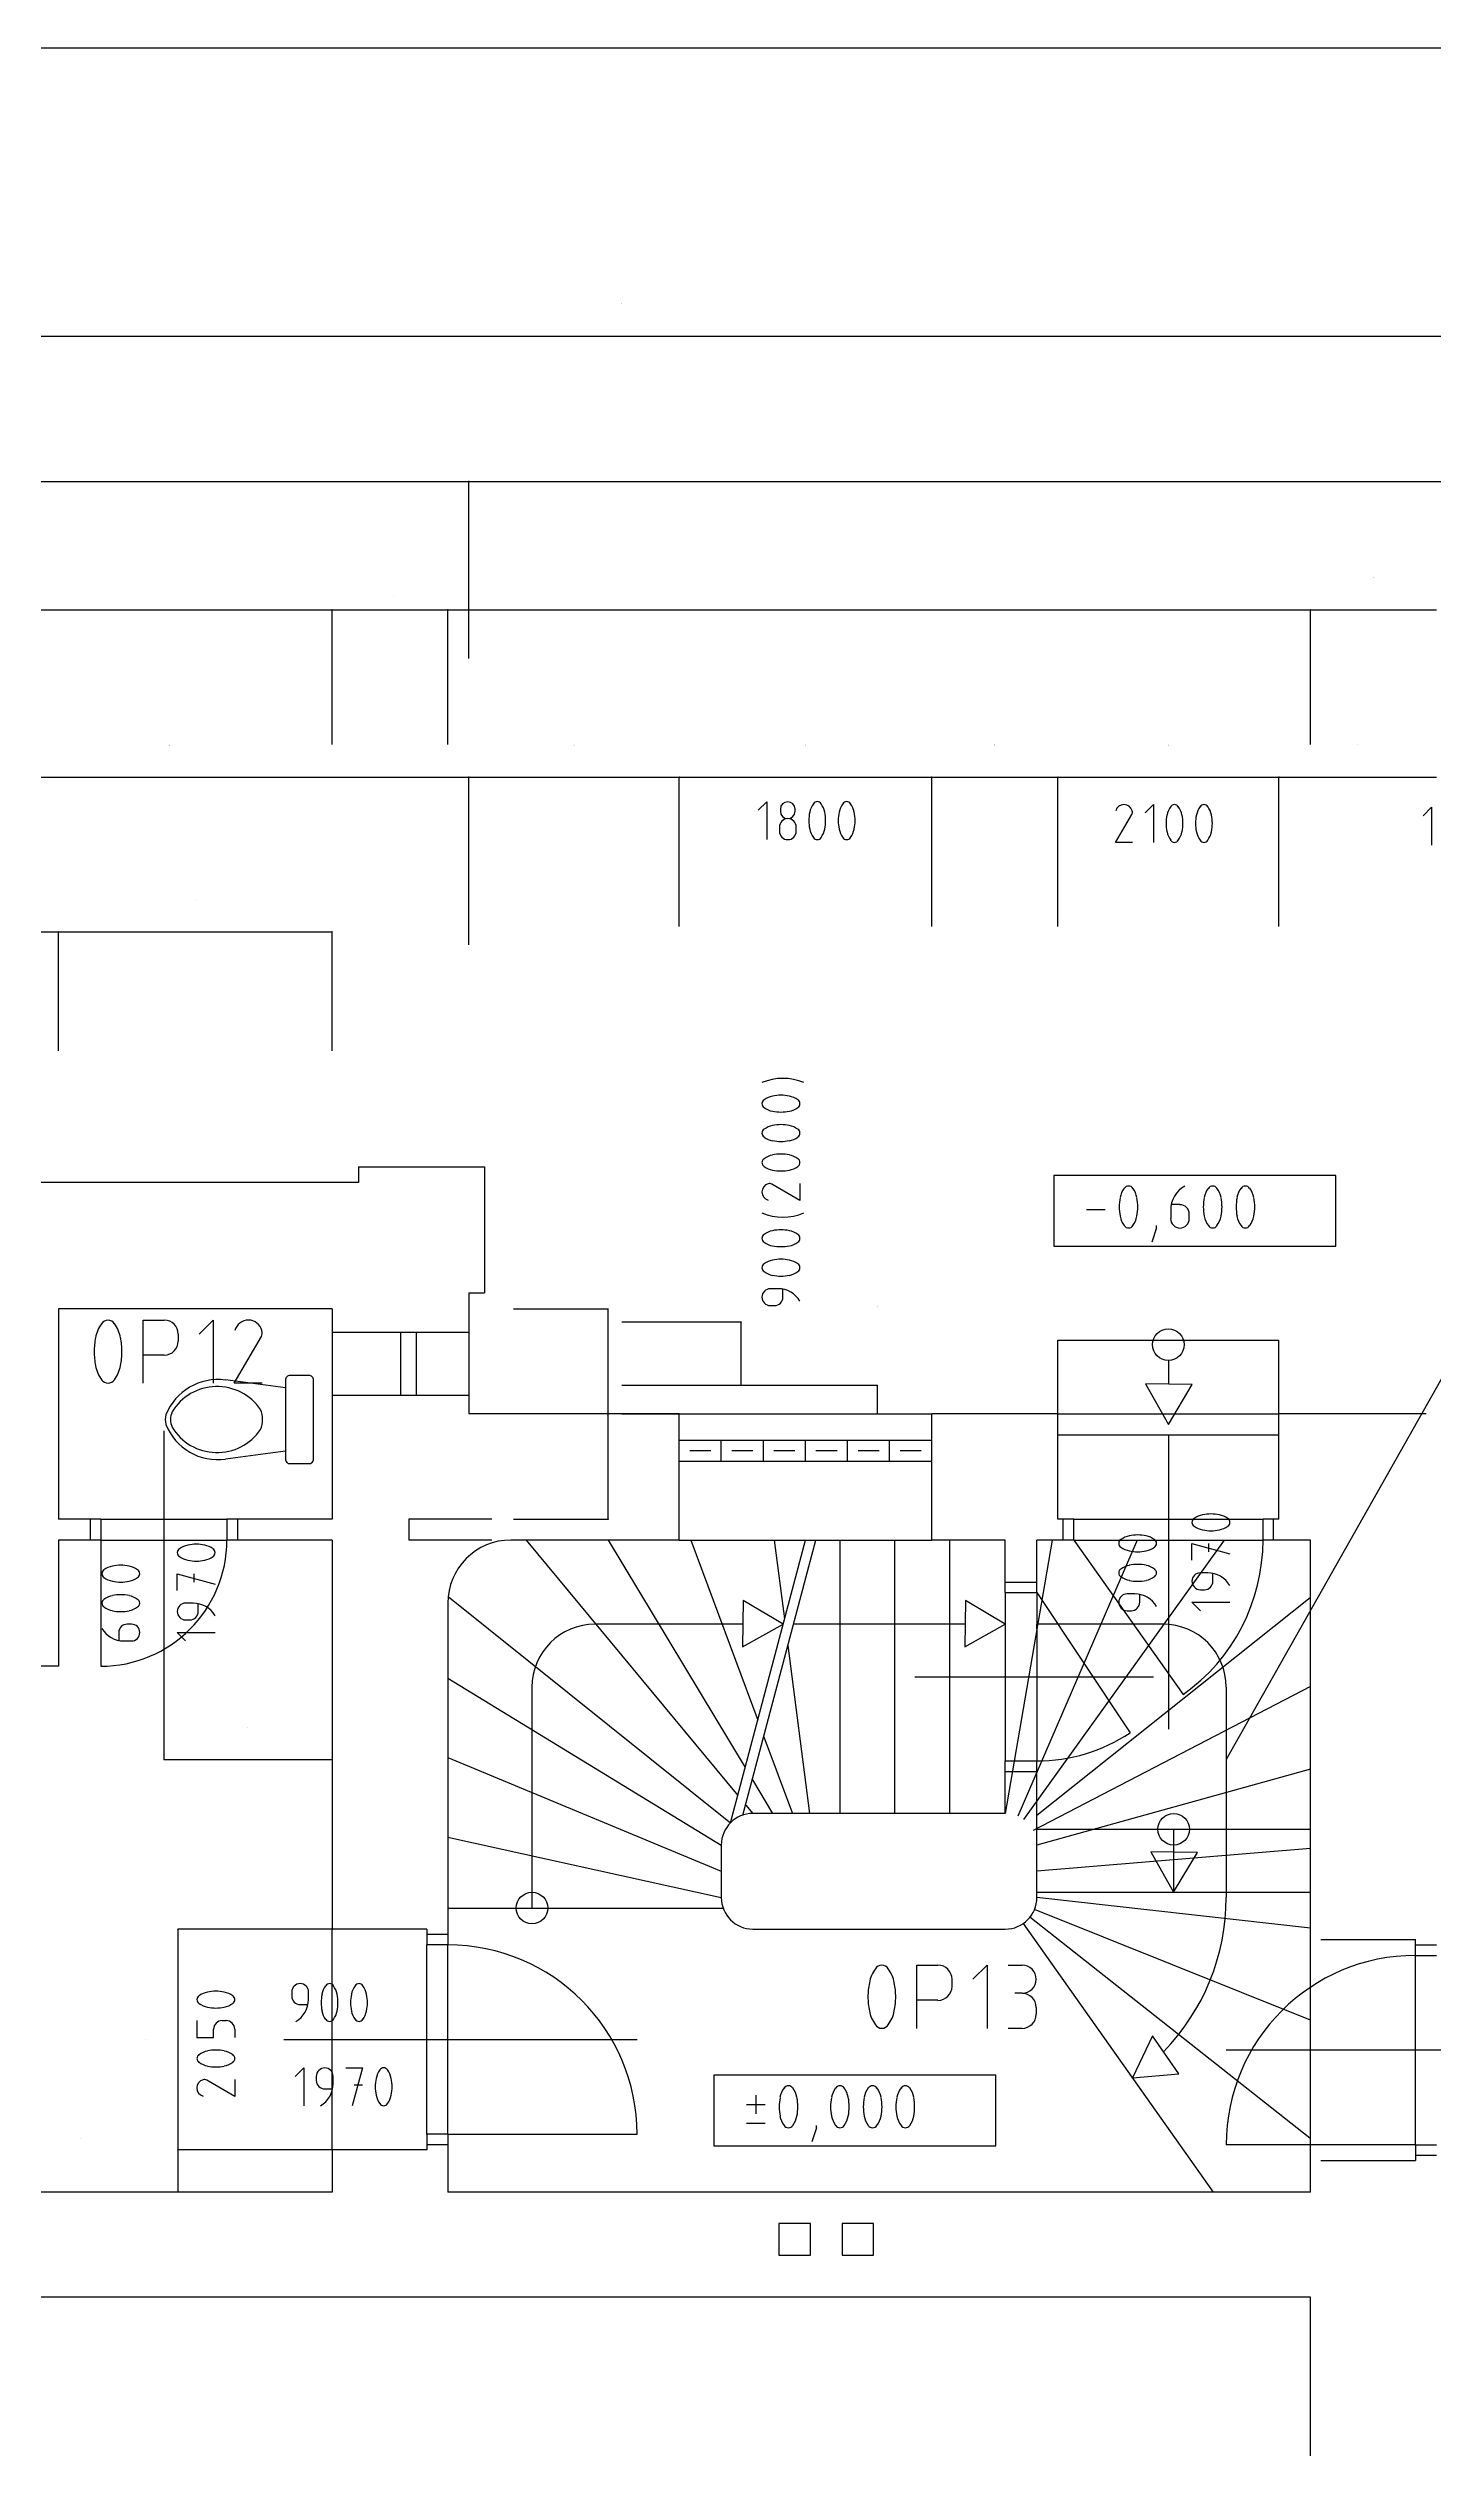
# Model space of a CAD drawing. Header units: millimetres. Extents: x 96818 to 138818, y 10174 to 39874.
# Drawn here: x 109740 to 116328, y 28463 to 39874 of the extents above; entities that cross this region are included whole.
import ezdxf

# ---------------------------------------------------------------- set-up
doc = ezdxf.new("R2010")
doc.units = ezdxf.units.MM
for name, color, linetype in [('koty', 7, 'ByLayer'), ('nadvid', 7, 'ByLayer'), ('obrys', 7, 'ByLayer'), ('ramecek', 7, 'ByLayer'), ('tenka', 7, 'ByLayer'), ('text', 7, 'ByLayer')]:
    doc.layers.add(name, color=color, linetype=linetype)
doc.styles.get("Standard").update_dxf_attribs({"font": 'txt', "width": 0.75})

msp = doc.modelspace()

# ---------------------------------------------------------------- linework, layer by layer
at = {"layer": 'koty'}
for p, q in [((100440, 38504), (124490, 38504)), ((104990, 37813), (111740, 37813)), ((111740, 37813), (111739, 37813)), ((111739, 37813), (111739, 37813)), ((111739, 37813), (111740, 37813)), ((111740, 36972), (111740, 37814)), ((111740, 36972), (111740, 37814)), ((111740, 37813), (124490, 37813)), ((111740, 37813), (111741, 37813)), ((111741, 37813), (111740, 37813)), ((111741, 37813), (111741, 37813)), ((105640, 37203), (111090, 37203)), ((111090, 37203), (111089, 37203)), ((111089, 37203), (111089, 37203)), ((111089, 37203), (111090, 37203)), ((111090, 36562), (111090, 37204)), ((111090, 36562), (111090, 37204)), ((111090, 37203), (111640, 37203)), ((111090, 37203), (111091, 37203)), ((111091, 37203), (111090, 37203)), ((111091, 37203), (111091, 37203)), ((111640, 37203), (111639, 37203)), ((111639, 37203), (111639, 37203)), ((111639, 37203), (111640, 37203)), ((111640, 36562), (111640, 37204)), ((111640, 36562), (111640, 37204)), ((111640, 37203), (115740, 37203)), ((111640, 37203), (111641, 37203)), ((111641, 37203), (111640, 37203)), ((111641, 37203), (111641, 37203)), ((115740, 37203), (115739, 37203)), ((115739, 37203), (115739, 37203)), ((115739, 37203), (115740, 37203)), ((115740, 36562), (115740, 37204)), ((115740, 36562), (115740, 37204)), ((115740, 37203), (116340, 37203)), ((115740, 37203), (115741, 37203)), ((115741, 37203), (115740, 37203)), ((115741, 37203), (115741, 37203)), ((108890, 36407), (111740, 36407)), ((111739, 36407), (111739, 36408)), ((111739, 36408), (111740, 36407)), ((111740, 36407), (111739, 36407)), ((111740, 35610), (111740, 36409)), ((111740, 35697), (111740, 36409)), ((111740, 36407), (111741, 36408)), ((111740, 36407), (112740, 36407)), ((111741, 36407), (111740, 36407)), ((111741, 36408), (111741, 36407)), ((112739, 36407), (112739, 36408)), ((112739, 36408), (112740, 36407)), ((112740, 36407), (112739, 36407)), ((112740, 35697), (112740, 36409)), ((112740, 35697), (112740, 36409)), ((112740, 36407), (112741, 36408)), ((112740, 36407), (113940, 36407)), ((112741, 36407), (112740, 36407)), ((112741, 36408), (112741, 36407)), ((113939, 36407), (113939, 36408)), ((113939, 36408), (113940, 36407)), ((113940, 36407), (113939, 36407)), ((113940, 35697), (113940, 36409)), ((113940, 35697), (113940, 36409)), ((113940, 36407), (113941, 36408)), ((113940, 36407), (114540, 36407)), ((113941, 36407), (113940, 36407)), ((113941, 36408), (113941, 36407)), ((114539, 36407), (114539, 36408)), ((114539, 36408), (114540, 36407)), ((114540, 36407), (114539, 36407)), ((114540, 35697), (114540, 36409)), ((114540, 35697), (114540, 36409)), ((114540, 36407), (114541, 36408)), ((114540, 36407), (115590, 36407)), ((114541, 36407), (114540, 36407)), ((114541, 36408), (114541, 36407)), ((115589, 36407), (115589, 36408)), ((115589, 36408), (115590, 36407)), ((115590, 36407), (115589, 36407)), ((115590, 35697), (115590, 36409)), ((115590, 35697), (115590, 36409)), ((115590, 36407), (115591, 36408)), ((115590, 36407), (116340, 36407)), ((115591, 36407), (115590, 36407)), ((115591, 36408), (115591, 36407)), ((113116, 36250), (113156, 36290)), ((113156, 36290), (113156, 36110)), ((113221, 36255), (113221, 36245)), ((113291, 36245), (113291, 36255)), ((114814, 36097), (114891, 36230)), ((114954, 36237), (114994, 36277)), ((114994, 36277), (114994, 36097)), ((116276, 36224), (116316, 36264)), ((116316, 36264), (116316, 36084)), ((113216, 36170), (113216, 36150)), ((113296, 36150), (113296, 36170)), ((114894, 36097), (114814, 36097)), ((109690, 35672), (109790, 35672)), ((109790, 35672), (109789, 35671)), ((109789, 35671), (109789, 35672)), ((109789, 35672), (109790, 35672)), ((109790, 35106), (109790, 35673)), ((109790, 35106), (109790, 35673)), ((109790, 35672), (111090, 35672)), ((109790, 35672), (109791, 35672)), ((109791, 35671), (109790, 35672)), ((109791, 35672), (109791, 35671)), ((111090, 35672), (111089, 35671)), ((111089, 35671), (111089, 35672)), ((111089, 35672), (111090, 35672)), ((111090, 35106), (111090, 35673)), ((113313, 34395), (113180, 34472)), ((113313, 34475), (113313, 34395)), ((115861, 34513), (114521, 34513)), ((114521, 34513), (114521, 34178)), ((115861, 34178), (115861, 34513)), ((114676, 34352), (114764, 34352)), ((115076, 34348), (115076, 34308)), ((115120, 34375), (115078, 34375)), ((115009, 34264), (114987, 34197)), ((115009, 34264), (115009, 34275)), ((115164, 34308), (115164, 34330)), ((114521, 34178), (115861, 34178)), ((113210, 33975), (113173, 33975)), ((113173, 33895), (113193, 33895)), ((113233, 33935), (113233, 33972)), ((111953, 33880), (112404, 33880)), ((112403, 32880), (112403, 33880)), ((112403, 33880), (112403, 33879)), ((112403, 33879), (112403, 33880)), ((112403, 33879), (112403, 33879)), ((112467, 33817), (113035, 33817)), ((113033, 33816), (113034, 33817)), ((113034, 33816), (113033, 33816)), ((113034, 33517), (113034, 33817)), ((113034, 33817), (113034, 33816)), ((116448, 33695), (115340, 31736)), ((112467, 33517), (113683, 33517)), ((112467, 33517), (113035, 33517)), ((113034, 33517), (113033, 33518)), ((113033, 33518), (113034, 33518)), ((113034, 33518), (113034, 33517)), ((113682, 33380), (113682, 33517)), ((113682, 33517), (113682, 33516)), ((113682, 33516), (113682, 33517)), ((113682, 33516), (113682, 33516)), ((112467, 33380), (113683, 33380)), ((113682, 33380), (113682, 33381)), ((113682, 33381), (113682, 33381)), ((113682, 33381), (113682, 33380)), ((111849, 32880), (111455, 32880)), ((111456, 32780), (111456, 32880)), ((111456, 32880), (111456, 32879)), ((111456, 32879), (111456, 32880)), ((111456, 32879), (111456, 32879)), ((111953, 32880), (112404, 32880)), ((112403, 32880), (112403, 32881)), ((112403, 32881), (112403, 32881)), ((112403, 32881), (112403, 32880)), ((111849, 32780), (111455, 32780)), ((111456, 32780), (111456, 32781)), ((111456, 32781), (111456, 32781)), ((111456, 32781), (111456, 32780)), ((115177, 32684), (115177, 32764)), ((115177, 32764), (115357, 32714)), ((115257, 32724), (115257, 32764)), ((110354, 32540), (110354, 32620)), ((110354, 32620), (110534, 32570)), ((110434, 32580), (110434, 32620)), ((114905, 32524), (114869, 32524)), ((114929, 32484), (114929, 32522)), ((115253, 32624), (115217, 32624)), ((115217, 32544), (115237, 32544)), ((115277, 32584), (115277, 32622)), ((110430, 32480), (110394, 32480)), ((110454, 32440), (110454, 32478)), ((114869, 32444), (114889, 32444)), ((115217, 32444), (115177, 32484)), ((115177, 32484), (115357, 32484)), ((110076, 32340), (110076, 32303)), ((110100, 32300), (110136, 32300)), ((110136, 32380), (110116, 32380)), ((110394, 32300), (110354, 32340)), ((110354, 32340), (110534, 32340)), ((110394, 32400), (110414, 32400)), ((110290, 32178), (110290, 31735)), ((111090, 32178), (111090, 31735)), ((110290, 31736), (110291, 31737)), ((110290, 31736), (111090, 31736)), ((110291, 31736), (110290, 31736)), ((110291, 31737), (110291, 31736)), ((111089, 31736), (111089, 31737)), ((111089, 31737), (111090, 31736)), ((111090, 31736), (111089, 31736)), ((111088, 30930), (110356, 30930)), ((110357, 30930), (110357, 29880)), ((110357, 30930), (110358, 30929)), ((110357, 30929), (110357, 30930)), ((110358, 30929), (110357, 30929)), ((110898, 30631), (110898, 30611)), ((110978, 30595), (110978, 30631)), ((110447, 30495), (110447, 30415)), ((110567, 30495), (110587, 30495)), ((110938, 30571), (110975, 30571)), ((110447, 30415), (110527, 30415)), ((110527, 30415), (110527, 30455)), ((110627, 30455), (110627, 30415)), ((110915, 30230), (110955, 30270)), ((110955, 30270), (110955, 30090)), ((111155, 30270), (111235, 30270)), ((111235, 30270), (111185, 30090)), ((110627, 30135), (110495, 30212)), ((110627, 30215), (110627, 30135)), ((111015, 30230), (111015, 30210)), ((111055, 30170), (111093, 30170)), ((111095, 30194), (111095, 30230)), ((111195, 30190), (111235, 30190)), ((114245, 30235), (112905, 30235)), ((112905, 30235), (112905, 29900)), ((113104, 30141), (113104, 30052)), ((114245, 29900), (114245, 30235)), ((113059, 30097), (113148, 30097)), ((112905, 29900), (114245, 29900)), ((113059, 30008), (113148, 30008)), ((113393, 29986), (113370, 29919)), ((113393, 29986), (113393, 29997)), ((111088, 29880), (110356, 29880)), ((111088, 29880), (110356, 29880)), ((110357, 29880), (110357, 29881)), ((110357, 29881), (110358, 29881)), ((110358, 29881), (110357, 29880)), ((110357, 29880), (110357, 29680)), ((110357, 29880), (110358, 29879)), ((110357, 29879), (110357, 29880)), ((110358, 29879), (110357, 29879)), ((111088, 29680), (110356, 29680)), ((110357, 29680), (110357, 29681)), ((110357, 29681), (110358, 29681)), ((110358, 29681), (110357, 29680))]:
    msp.add_line(p, q, dxfattribs=at)
for centre, radius, start, end in [((113256, 36255), 35, 0, 180), ((113396, 36269), 21.8, 32.757, 147.243), ((113536, 36269), 21.8, 32.757, 147.243), ((113256, 36170), 40, 0, 180), ((113256, 36245), 35, 180, 0), ((113544, 36201), 188, 167.9131, 180.1885), ((113544, 36200), 188, 179.8115, 192.0869), ((113455, 36223), 96.1, 143.2325, 169.4911), ((113337, 36223), 96.1, 10.5089, 36.7675), ((113248, 36201), 188, 359.8115, 12.0869), ((113248, 36200), 188, 347.9131, 0.1885), ((113684, 36201), 188, 167.9131, 180.1885), ((113684, 36200), 188, 179.8115, 192.0869), ((113595, 36223), 96.1, 143.2325, 169.4911), ((113477, 36223), 96.1, 10.5089, 36.7675), ((113388, 36201), 188, 359.8115, 12.0869), ((113388, 36200), 188, 347.9131, 0.1885), ((114854, 36237), 40, 14.4775, 165.5225), ((114874, 36240), 20, 329.8255, 20.5291), ((115242, 36188), 188, 167.9131, 180.1885), ((115242, 36187), 188, 179.8115, 192.0869), ((115153, 36210), 96.1, 143.2325, 169.4911), ((115094, 36255), 21.8, 32.757, 147.243), ((115035, 36210), 96.1, 10.5089, 36.7675), ((114946, 36188), 188, 359.8115, 12.0869), ((114946, 36187), 188, 347.9131, 0.1885), ((115382, 36188), 188, 167.9131, 180.1885), ((115382, 36187), 188, 179.8115, 192.0869), ((115293, 36210), 96.1, 143.2325, 169.4911), ((115234, 36255), 21.8, 32.757, 147.243), ((115175, 36210), 96.1, 10.5089, 36.7675), ((115086, 36188), 188, 359.8115, 12.0869), ((115086, 36187), 188, 347.9131, 0.1885), ((113256, 36150), 40, 180, 0), ((113455, 36178), 96.1, 190.5089, 216.7675), ((113396, 36132), 21.8, 212.757, 327.243), ((113337, 36178), 96.1, 323.2325, 349.4911), ((113595, 36178), 96.1, 190.5089, 216.7675), ((113536, 36132), 21.8, 212.757, 327.243), ((113477, 36178), 96.1, 323.2325, 349.4911), ((115153, 36165), 96.1, 190.5089, 216.7675), ((115094, 36119), 21.8, 212.757, 327.243), ((115035, 36165), 96.1, 323.2325, 349.4911), ((115293, 36165), 96.1, 190.5089, 216.7675), ((115234, 36119), 21.8, 212.757, 327.243), ((115175, 36165), 96.1, 323.2325, 349.4911), ((113233, 34715), 260, 67.3801, 112.6199), ((113155, 34855), 21.8, 122.757, 237.243), ((113201, 34796), 96.1, 100.5089, 126.7675), ((113201, 34913), 96.1, 233.2325, 259.4911), ((113223, 34707), 188, 89.8115, 102.0869), ((113223, 35003), 188, 257.9131, 270.1885), ((113224, 34707), 188, 77.9131, 90.1885), ((113224, 35003), 188, 269.8115, 282.0869), ((113246, 34796), 96.1, 53.2325, 79.4911), ((113246, 34913), 96.1, 280.5089, 306.7675), ((113292, 34855), 21.8, 302.757, 57.243), ((113155, 34715), 21.8, 122.757, 237.243), ((113201, 34656), 96.1, 100.5089, 126.7675), ((113201, 34773), 96.1, 233.2325, 259.4911), ((113223, 34567), 188, 89.8115, 102.0869), ((113224, 34567), 188, 77.9131, 90.1885), ((113246, 34656), 96.1, 53.2325, 79.4911), ((113246, 34773), 96.1, 280.5089, 306.7675), ((113292, 34715), 21.8, 302.757, 57.243), ((113155, 34575), 21.8, 122.757, 237.243), ((113201, 34516), 96.1, 100.5089, 126.7675), ((113223, 34863), 188, 257.9131, 270.1885), ((113223, 34427), 188, 89.8115, 102.0869), ((113224, 34863), 188, 269.8115, 282.0869), ((113224, 34427), 188, 77.9131, 90.1885), ((113246, 34516), 96.1, 53.2325, 79.4911), ((113292, 34575), 21.8, 302.757, 57.243), ((113173, 34435), 40, 104.4775, 255.5225), ((113201, 34633), 96.1, 233.2325, 259.4911), ((113170, 34455), 20, 59.8255, 110.5291), ((113223, 34723), 188, 257.9131, 270.1885), ((113224, 34723), 188, 269.8115, 282.0869), ((113246, 34633), 96.1, 280.5089, 306.7675), ((114876, 34439), 24.2, 32.757, 147.243), ((115209, 34348), 133, 120, 180), ((115276, 34439), 24.2, 32.757, 147.243), ((115431, 34439), 24.2, 32.757, 147.243), ((115040, 34364), 209, 167.9131, 180.1885), ((115040, 34363), 209, 179.8115, 192.0869), ((114941, 34389), 107, 143.2325, 169.4911), ((114810, 34389), 107, 10.5089, 36.7675), ((114711, 34364), 209, 359.8115, 12.0869), ((114711, 34363), 209, 347.9131, 0.1885), ((115120, 34330), 44.4, 0, 90), ((115440, 34364), 209, 167.9131, 180.1885), ((115440, 34363), 209, 179.8115, 192.0869), ((115341, 34389), 107, 143.2325, 169.4911), ((115210, 34389), 107, 10.5089, 36.7675), ((115111, 34364), 209, 359.8115, 12.0869), ((115111, 34363), 209, 347.9131, 0.1885), ((115596, 34364), 209, 167.9131, 180.1885), ((115596, 34363), 209, 179.8115, 192.0869), ((115496, 34389), 107, 143.2325, 169.4911), ((115366, 34389), 107, 10.5089, 36.7675), ((115267, 34364), 209, 359.8115, 12.0869), ((115267, 34363), 209, 347.9131, 0.1885), ((113233, 34575), 260, 247.3801, 292.6199), ((113155, 34215), 21.8, 122.757, 237.243), ((113201, 34156), 96.1, 100.5089, 126.7675), ((113223, 34067), 188, 89.8115, 102.0869), ((113224, 34067), 188, 77.9131, 90.1885), ((113246, 34156), 96.1, 53.2325, 79.4911), ((113292, 34215), 21.8, 302.757, 57.243), ((114941, 34339), 107, 190.5089, 216.7675), ((114876, 34288), 24.2, 212.757, 327.243), ((114810, 34339), 107, 323.2325, 349.4911), ((115120, 34308), 44.4, 180, 0), ((115341, 34339), 107, 190.5089, 216.7675), ((115276, 34288), 24.2, 212.757, 327.243), ((115210, 34339), 107, 323.2325, 349.4911), ((115496, 34339), 107, 190.5089, 216.7675), ((115431, 34288), 24.2, 212.757, 327.243), ((115366, 34339), 107, 323.2325, 349.4911), ((113201, 34273), 96.1, 233.2325, 259.4911), ((113223, 34363), 188, 257.9131, 270.1885), ((113224, 34363), 188, 269.8115, 282.0869), ((113246, 34273), 96.1, 280.5089, 306.7675), ((113155, 34075), 21.8, 122.757, 237.243), ((113201, 34016), 96.1, 100.5089, 126.7675), ((113201, 34133), 96.1, 233.2325, 259.4911), ((113223, 33927), 188, 89.8115, 102.0869), ((113223, 34223), 188, 257.9131, 270.1885), ((113224, 33927), 188, 77.9131, 90.1885), ((113224, 34223), 188, 269.8115, 282.0869), ((113246, 34016), 96.1, 53.2325, 79.4911), ((113246, 34133), 96.1, 280.5089, 306.7675), ((113292, 34075), 21.8, 302.757, 57.243), ((113173, 33935), 40, 90, 270), ((113193, 33935), 40, 270, 360), ((113210, 33855), 120, 30, 90), ((115199, 32864), 21.8, 122.757, 237.243), ((115245, 32805), 96.1, 100.5089, 126.7675), ((115267, 32716), 188, 89.8115, 102.0869), ((115268, 32716), 188, 77.9131, 90.1885), ((115290, 32805), 96.1, 53.2325, 79.4911), ((115336, 32864), 21.8, 302.757, 57.243), ((110422, 32661), 96.1, 100.5089, 126.7675), ((110444, 32572), 188, 89.8115, 102.0869), ((110445, 32572), 188, 77.9131, 90.1885), ((110467, 32661), 96.1, 53.2325, 79.4911), ((114851, 32764), 21.8, 122.757, 237.243), ((114897, 32705), 96.1, 100.5089, 126.7675), ((114918, 32616), 188, 89.8115, 102.0869), ((114920, 32616), 188, 77.9131, 90.1885), ((114942, 32705), 96.1, 53.2325, 79.4911), ((114987, 32764), 21.8, 302.757, 57.243), ((115245, 32923), 96.1, 233.2325, 259.4911), ((115267, 33012), 188, 257.9131, 270.1885), ((115268, 33012), 188, 269.8115, 282.0869), ((115290, 32923), 96.1, 280.5089, 306.7675), ((110018, 32620), 21.8, 122.757, 237.243), ((110063, 32561), 96.1, 100.5089, 126.7675), ((110085, 32472), 188, 89.8115, 102.0869), ((110086, 32472), 188, 77.9131, 90.1885), ((110108, 32561), 96.1, 53.2325, 79.4911), ((110154, 32620), 21.8, 302.757, 57.243), ((110376, 32720), 21.8, 122.757, 237.243), ((110422, 32779), 96.1, 233.2325, 259.4911), ((110444, 32868), 188, 257.9131, 270.1885), ((110445, 32868), 188, 269.8115, 282.0869), ((110467, 32779), 96.1, 280.5089, 306.7675), ((110512, 32720), 21.8, 302.757, 57.243), ((114851, 32624), 21.8, 122.757, 237.243), ((114897, 32823), 96.1, 233.2325, 259.4911), ((114897, 32565), 96.1, 100.5089, 126.7675), ((114918, 32912), 188, 257.9131, 270.1885), ((114918, 32476), 188, 89.8115, 102.0869), ((114920, 32912), 188, 269.8115, 282.0869), ((114920, 32476), 188, 77.9131, 90.1885), ((114942, 32823), 96.1, 280.5089, 306.7675), ((114942, 32565), 96.1, 53.2325, 79.4911), ((114987, 32624), 21.8, 302.757, 57.243), ((110063, 32679), 96.1, 233.2325, 259.4911), ((110085, 32768), 188, 257.9131, 270.1885), ((110086, 32768), 188, 269.8115, 282.0869), ((110108, 32679), 96.1, 280.5089, 306.7675), ((114869, 32484), 40, 90, 270), ((114897, 32683), 96.1, 233.2325, 259.4911), ((114918, 32772), 188, 257.9131, 270.1885), ((114905, 32404), 120, 30, 90), ((114920, 32772), 188, 269.8115, 282.0869), ((114942, 32683), 96.1, 280.5089, 306.7675), ((115217, 32584), 40, 90, 270), ((115237, 32584), 40, 270, 360), ((115253, 32504), 120, 30, 90), ((110018, 32480), 21.8, 122.757, 237.243), ((110063, 32421), 96.1, 100.5089, 126.7675), ((110063, 32539), 96.1, 233.2325, 259.4911), ((110085, 32332), 188, 89.8115, 102.0869), ((110085, 32628), 188, 257.9131, 270.1885), ((110086, 32332), 188, 77.9131, 90.1885), ((110086, 32628), 188, 269.8115, 282.0869), ((110108, 32421), 96.1, 53.2325, 79.4911), ((110108, 32539), 96.1, 280.5089, 306.7675), ((110154, 32480), 21.8, 302.757, 57.243), ((110394, 32440), 40, 90, 270), ((110414, 32440), 40, 270, 360), ((110430, 32360), 120, 30, 90), ((114889, 32484), 40, 270, 360), ((110100, 32420), 120, 210, 270), ((110116, 32340), 40, 90, 180), ((110136, 32340), 40, 270, 90), ((110469, 30595), 21.8, 122.757, 237.243), ((110515, 30536), 96.1, 100.5089, 126.7675), ((110537, 30447), 188, 89.8115, 102.0869), ((110538, 30447), 188, 77.9131, 90.1885), ((110560, 30536), 96.1, 53.2325, 79.4911), ((110606, 30595), 21.8, 302.757, 57.243), ((110938, 30631), 40, 0, 180), ((110938, 30611), 40, 180, 270), ((110858, 30595), 120, 300, 0), ((111226, 30581), 188, 167.9131, 180.1885), ((111136, 30603), 96.1, 143.2325, 169.4911), ((111078, 30649), 21.8, 32.757, 147.243), ((111019, 30603), 96.1, 10.5089, 36.7675), ((110930, 30581), 188, 359.8115, 12.0869), ((111366, 30581), 188, 167.9131, 180.1885), ((111276, 30603), 96.1, 143.2325, 169.4911), ((111218, 30649), 21.8, 32.757, 147.243), ((111159, 30603), 96.1, 10.5089, 36.7675), ((111070, 30581), 188, 359.8115, 12.0869), ((110515, 30654), 96.1, 233.2325, 259.4911), ((110537, 30743), 188, 257.9131, 270.1885), ((110567, 30455), 40, 90, 180), ((110538, 30743), 188, 269.8115, 282.0869), ((110560, 30654), 96.1, 280.5089, 306.7675), ((110587, 30455), 40, 360, 90), ((111226, 30580), 188, 179.8115, 192.0869), ((111136, 30558), 96.1, 190.5089, 216.7675), ((111078, 30513), 21.8, 212.757, 327.243), ((111019, 30558), 96.1, 323.2325, 349.4911), ((110930, 30580), 188, 347.9131, 0.1885), ((111366, 30580), 188, 179.8115, 192.0869), ((111276, 30558), 96.1, 190.5089, 216.7675), ((111218, 30513), 21.8, 212.757, 327.243), ((111159, 30558), 96.1, 323.2325, 349.4911), ((111070, 30580), 188, 347.9131, 0.1885), ((110537, 30167), 188, 89.8115, 102.0869), ((110538, 30167), 188, 77.9131, 90.1885), ((110469, 30315), 21.8, 122.757, 237.243), ((110515, 30256), 96.1, 100.5089, 126.7675), ((110515, 30374), 96.1, 233.2325, 259.4911), ((110537, 30463), 188, 257.9131, 270.1885), ((110538, 30463), 188, 269.8115, 282.0869), ((110560, 30256), 96.1, 53.2325, 79.4911), ((110560, 30374), 96.1, 280.5089, 306.7675), ((110606, 30315), 21.8, 302.757, 57.243), ((111055, 30230), 40, 0, 180), ((111394, 30203), 96.1, 143.2325, 169.4911), ((111335, 30249), 21.8, 32.757, 147.243), ((111276, 30203), 96.1, 10.5089, 36.7675), ((110487, 30175), 40, 104.4775, 255.5225), ((110484, 30195), 20, 59.8255, 110.5291), ((111055, 30210), 40, 180, 270), ((110975, 30194), 120, 300, 0), ((111483, 30181), 188, 167.9131, 180.1885), ((111483, 30180), 188, 179.8115, 192.0869), ((111394, 30158), 96.1, 190.5089, 216.7675), ((111276, 30158), 96.1, 323.2325, 349.4911), ((111187, 30181), 188, 359.8115, 12.0869), ((111187, 30180), 188, 347.9131, 0.1885), ((113424, 30086), 209, 167.9131, 180.1885), ((113324, 30111), 107, 143.2325, 169.4911), ((113259, 30161), 24.2, 32.757, 147.243), ((113194, 30111), 107, 10.5089, 36.7675), ((113095, 30086), 209, 359.8115, 12.0869), ((113668, 30086), 209, 167.9131, 180.1885), ((113569, 30111), 107, 143.2325, 169.4911), ((113504, 30161), 24.2, 32.757, 147.243), ((113438, 30111), 107, 10.5089, 36.7675), ((113339, 30086), 209, 359.8115, 12.0869), ((113824, 30086), 209, 167.9131, 180.1885), ((113724, 30111), 107, 143.2325, 169.4911), ((113659, 30161), 24.2, 32.757, 147.243), ((113594, 30111), 107, 10.5089, 36.7675), ((113495, 30086), 209, 359.8115, 12.0869), ((113979, 30086), 209, 167.9131, 180.1885), ((113880, 30111), 107, 143.2325, 169.4911), ((113815, 30161), 24.2, 32.757, 147.243), ((113750, 30111), 107, 10.5089, 36.7675), ((113650, 30086), 209, 359.8115, 12.0869), ((111335, 30112), 21.8, 212.757, 327.243), ((113424, 30085), 209, 179.8115, 192.0869), ((113324, 30061), 107, 190.5089, 216.7675), ((113194, 30061), 107, 323.2325, 349.4911), ((113095, 30085), 209, 347.9131, 0.1885), ((113668, 30085), 209, 179.8115, 192.0869), ((113569, 30061), 107, 190.5089, 216.7675), ((113438, 30061), 107, 323.2325, 349.4911), ((113339, 30085), 209, 347.9131, 0.1885), ((113824, 30085), 209, 179.8115, 192.0869), ((113724, 30061), 107, 190.5089, 216.7675), ((113594, 30061), 107, 323.2325, 349.4911), ((113495, 30085), 209, 347.9131, 0.1885), ((113979, 30085), 209, 179.8115, 192.0869), ((113880, 30061), 107, 190.5089, 216.7675), ((113750, 30061), 107, 323.2325, 349.4911), ((113650, 30085), 209, 347.9131, 0.1885), ((113259, 30010), 24.2, 212.757, 327.243), ((113504, 30010), 24.2, 212.757, 327.243), ((113659, 30010), 24.2, 212.757, 327.243), ((113815, 30010), 24.2, 212.757, 327.243)]:
    msp.add_arc(centre, radius, start, end, dxfattribs=at)
at = {"layer": 'nadvid'}
for p, q in [((114540, 33380), (115590, 33380)), ((114512, 32780), (114290, 31480)), ((114917, 32780), (114349, 31467)), ((115331, 32780), (114377, 31451)), ((115739, 32506), (114440, 31471)), ((115040, 32380), (114440, 32380)), ((115740, 32084), (114423, 31399)), ((115340, 32080), (115340, 31080)), ((115740, 31691), (114440, 31330)), ((115740, 31313), (114440, 31205)), ((115740, 30934), (114440, 31080)), ((111090, 29880), (111090, 30930)), ((115279, 29680), (114376, 30957)), ((115737, 29936), (114407, 30987)), ((115740, 30497), (114429, 31024)), ((115740, 29830), (115740, 30880)), ((114989, 30422), (114895, 30223)), ((115115, 30242), (114989, 30422)), ((114895, 30223), (115115, 30242))]:
    msp.add_line(p, q, dxfattribs=at)
for centre, radius, start, end in [((115040, 32080), 300, 0, 90), ((114290, 31080), 1050, 315.7412, 0)]:
    msp.add_arc(centre, radius, start, end, dxfattribs=at)
at = {"layer": 'obrys'}
for p, q in [((111215, 34480), (108890, 34480)), ((111215, 34555), (111815, 34555)), ((111215, 34555), (111215, 34480)), ((111815, 34555), (111815, 33955)), ((111740, 33955), (111815, 33955)), ((111740, 33955), (111740, 33767)), ((109790, 33880), (109790, 32880)), ((111090, 33880), (109790, 33880)), ((111090, 33880), (111090, 33767)), ((111740, 33767), (111090, 33767)), ((111090, 33467), (111090, 32880)), ((111740, 33467), (111090, 33467)), ((111740, 33467), (111740, 33380)), ((112740, 33380), (111740, 33380)), ((112740, 32780), (112740, 33380)), ((114540, 33380), (113940, 33380)), ((113940, 32780), (113940, 33380)), ((114540, 32880), (114540, 33380)), ((115590, 32880), (115590, 33380)), ((116290, 33380), (115590, 33380)), ((109990, 32880), (109790, 32880)), ((109990, 32880), (109990, 32780)), ((111090, 32880), (110590, 32880)), ((110590, 32880), (110590, 32780)), ((114615, 32880), (114540, 32880)), ((114615, 32780), (114615, 32880)), ((115590, 32880), (115515, 32880)), ((115515, 32780), (115515, 32880)), ((109990, 32780), (109790, 32780)), ((109790, 32780), (109790, 32180)), ((111090, 32780), (110590, 32780)), ((111090, 32780), (111090, 30930)), ((112740, 32780), (111940, 32780)), ((114290, 32780), (113940, 32780)), ((114290, 32530), (114290, 32780)), ((114440, 32530), (114440, 32780)), ((114615, 32780), (114440, 32780)), ((115740, 32780), (115515, 32780)), ((115740, 30880), (115740, 32780)), ((111640, 32480), (111640, 30855)), ((114440, 32357), (114440, 32380)), ((109790, 32180), (107865, 32180)), ((114290, 31480), (114290, 31730)), ((114440, 31330), (114440, 31730)), ((114290, 31480), (113090, 31480)), ((112940, 31330), (112940, 31080)), ((114440, 31080), (114440, 31330)), ((111540, 30930), (111090, 30930)), ((111540, 30930), (111540, 30855)), ((113090, 30930), (114290, 30930)), ((111640, 30855), (111540, 30855)), ((115790, 30880), (116240, 30880)), ((116240, 30805), (116240, 30880)), ((116240, 30805), (116340, 30805)), ((111640, 29955), (111540, 29955)), ((111540, 29955), (111540, 29880)), ((111640, 29955), (111640, 29680)), ((116240, 29905), (116240, 29830)), ((116240, 29905), (116340, 29905)), ((111090, 29880), (111090, 29680)), ((111540, 29880), (111090, 29880)), ((115740, 29680), (115740, 29830)), ((115790, 29830), (116240, 29830)), ((111090, 29680), (107665, 29680)), ((115740, 29680), (111640, 29680)), ((113364, 29530), (113214, 29530)), ((113214, 29530), (113214, 29380)), ((113364, 29380), (113364, 29530)), ((113664, 29530), (113514, 29530)), ((113514, 29530), (113514, 29380)), ((113664, 29380), (113664, 29530)), ((113214, 29380), (113364, 29380)), ((113514, 29380), (113664, 29380)), ((115740, 29180), (109190, 29180)), ((115740, 23880), (115740, 29180))]:
    msp.add_line(p, q, dxfattribs=at)
for centre, radius, start, end in [((111940, 32480), 300, 90, 180), ((113090, 31330), 150, 90, 180), ((113090, 31080), 150, 180, 270), ((114290, 31080), 150, 270, 0)]:
    msp.add_arc(centre, radius, start, end, dxfattribs=at)
at = {"layer": 'ramecek'}
msp.add_line((138818, 39874), (96818, 39874), dxfattribs=at)
at = {"layer": 'tenka'}
for p, q in [((111090, 33767), (111090, 33467)), ((111415, 33767), (111415, 33467)), ((111490, 33767), (111490, 33467)), ((111740, 33767), (111740, 33467)), ((114540, 33730), (115590, 33730)), ((114540, 33380), (114540, 33730)), ((115590, 33380), (115590, 33730)), ((115065, 33634), (115065, 33521)), ((110869, 33504), (110583, 33541)), ((115178, 33519), (114957, 33522)), ((114957, 33522), (115065, 33330)), ((115065, 33330), (115178, 33519)), ((112740, 33380), (113940, 33380)), ((110290, 33299), (110290, 32180)), ((112740, 33255), (113940, 33255)), ((112940, 33155), (112940, 33255)), ((113140, 33155), (113140, 33255)), ((113340, 33155), (113340, 33255)), ((113540, 33155), (113540, 33255)), ((113740, 33155), (113740, 33255)), ((114540, 33280), (115590, 33280)), ((115065, 33280), (115065, 31880)), ((110869, 33202), (110583, 33165)), ((110891, 33144), (110979, 33144)), ((112740, 33155), (113940, 33155)), ((112790, 33205), (112890, 33205)), ((112990, 33205), (113090, 33205)), ((113190, 33205), (113290, 33205)), ((113390, 33205), (113490, 33205)), ((113590, 33205), (113690, 33205)), ((113790, 33205), (113890, 33205)), ((109940, 32880), (109940, 32780)), ((109990, 32880), (110590, 32880)), ((110640, 32880), (110640, 32780)), ((114565, 32780), (114565, 32880)), ((114615, 32880), (115515, 32880)), ((115565, 32780), (115565, 32880)), ((109990, 32780), (110590, 32780)), ((109990, 32780), (109990, 32180)), ((112012, 32780), (113018, 31566)), ((112403, 32780), (113053, 31698)), ((112740, 32780), (113940, 32780)), ((112795, 32780), (113113, 31924)), ((112984, 31436), (113340, 32780)), ((113043, 31472), (113390, 32780)), ((113192, 32780), (113240, 32405)), ((113504, 32780), (113504, 31480)), ((113764, 32780), (113764, 31480)), ((114024, 32780), (114024, 31480)), ((114615, 32780), (115135, 32045)), ((114615, 32780), (115515, 32780)), ((114290, 32580), (114440, 32580)), ((114290, 32530), (114290, 31730)), ((114290, 32530), (114440, 32530)), ((114440, 32530), (114440, 31730)), ((114440, 32530), (114883, 31864)), ((111641, 32512), (112984, 31436)), ((113044, 32492), (113041, 32272)), ((113234, 32380), (113044, 32492)), ((114100, 32492), (114097, 32272)), ((114290, 32380), (114100, 32492)), ((113043, 32380), (112340, 32380)), ((113043, 32380), (112340, 32380)), ((113041, 32272), (113234, 32380)), ((114099, 32380), (113284, 32380)), ((114099, 32380), (113284, 32380)), ((114097, 32272), (114290, 32380)), ((113257, 32278), (113360, 31480)), ((111640, 32124), (112940, 31330)), ((112040, 32080), (112040, 31030)), ((113860, 32130), (114994, 32130)), ((113142, 31845), (113278, 31480)), ((111640, 31746), (112940, 31205)), ((114290, 31730), (114440, 31730)), ((113088, 31640), (113184, 31480)), ((114290, 31680), (114440, 31680)), ((113056, 31520), (113090, 31480)), ((114440, 31405), (115740, 31405)), ((115090, 31405), (115090, 31105)), ((111640, 31368), (112940, 31080)), ((115203, 31294), (114982, 31297)), ((114982, 31297), (115090, 31105)), ((115090, 31105), (115203, 31294)), ((114440, 31105), (115740, 31105)), ((111640, 31030), (112948, 31030)), ((111640, 30905), (111540, 30905)), ((111540, 29955), (111540, 30855)), ((111640, 29955), (111640, 30855)), ((116240, 30855), (116340, 30855)), ((116240, 29905), (116240, 30805)), ((110860, 30405), (112540, 30405)), ((117019, 30355), (115340, 30355)), ((111640, 29905), (111540, 29905)), ((111640, 29955), (112540, 29955)), ((116240, 29905), (115340, 29905)), ((116240, 29855), (116340, 29855))]:
    msp.add_line(p, q, dxfattribs=at)
for points in [[(110979, 33562), (110891, 33562)], [(110869, 33540), (110869, 33166)], [(111001, 33166), (111001, 33540)]]:
    msp.add_lwpolyline(points, dxfattribs=at)
for centre in [(115065, 33709), (115090, 31405), (112040, 31030)]:
    msp.add_circle(centre, 75, dxfattribs=at)
for centre, radius, start, end in [((110888, 33543), 19.4, 81.8699, 188.1301), ((110982, 33543), 19.4, 351.8699, 98.1301), ((110548, 33275), 268, 82.5694, 157.9714), ((110543, 33261), 249, 34.067, 148.9468), ((110385, 33353), 88, 164.8605, 195.1395), ((110548, 33430), 268, 202.0284, 277.6374), ((110410, 33353), 88, 155.7318, 204.2682), ((110652, 33353), 108, 334.0871, 25.9101), ((110543, 33445), 249, 211.053, 325.9318), ((110652, 33353), 108, 305.4752, 305.4778), ((110888, 33163), 19.4, 171.8699, 278.1301), ((110982, 33163), 19.4, 261.8699, 8.1301), ((109990, 32780), 600, 270, 360), ((114615, 32780), 900, 305.2888, 0), ((112340, 32080), 300, 90, 180), ((112340, 32080), 300, 90, 180), ((114440, 32530), 800, 270, 303.6538), ((111640, 29955), 900, 0, 90), ((116240, 29905), 900, 90, 180), ((114290, 31080), 1050, 305.2578, 305.3213)]:
    msp.add_arc(centre, radius, start, end, dxfattribs=at)
at = {"layer": 'text'}
for p, q in [((110192, 33526), (110192, 33826)), ((110192, 33826), (110292, 33826)), ((110458, 33759), (110525, 33826)), ((110525, 33826), (110525, 33526)), ((110358, 33759), (110358, 33726)), ((110625, 33526), (110754, 33747)), ((110292, 33659), (110192, 33659)), ((110758, 33526), (110625, 33526)), ((113870, 30458), (113870, 30758)), ((113870, 30758), (113970, 30758)), ((114136, 30692), (114203, 30758)), ((114203, 30758), (114203, 30458)), ((114303, 30758), (114370, 30758)), ((113970, 30592), (113870, 30592)), ((114036, 30692), (114036, 30658)), ((114370, 30625), (114336, 30625)), ((114436, 30558), (114436, 30525)), ((114370, 30458), (114303, 30458))]:
    msp.add_line(p, q, dxfattribs=at)
for centre, radius, start, end in [((110123, 33713), 160, 143.2325, 169.4911), ((110025, 33789), 36.3, 32.757, 147.243), ((109927, 33713), 160, 10.5089, 36.7675), ((110292, 33759), 66.7, 0, 90), ((110692, 33759), 66.7, 14.4775, 165.5225), ((110272, 33677), 313, 167.9131, 180.1885), ((110272, 33675), 313, 179.8115, 192.0869), ((109778, 33677), 313, 359.8115, 12.0869), ((109778, 33675), 313, 347.9131, 0.1885), ((110292, 33726), 66.7, 270, 0), ((110725, 33764), 33.3, 329.8255, 20.5291), ((110123, 33638), 160, 190.5089, 216.7675), ((109927, 33638), 160, 323.2325, 349.4911), ((110025, 33562), 36.3, 212.757, 327.243), ((113801, 30646), 160, 143.2325, 169.4911), ((113703, 30722), 36.3, 32.757, 147.243), ((113605, 30646), 160, 10.5089, 36.7675), ((113970, 30692), 66.7, 0, 90), ((114370, 30692), 66.7, 270, 90), ((113950, 30609), 313, 167.9131, 180.1885), ((113950, 30607), 313, 179.8115, 192.0869), ((113456, 30609), 313, 359.8115, 12.0869), ((113456, 30607), 313, 347.9131, 0.1885), ((113970, 30658), 66.7, 270, 0), ((114370, 30558), 66.7, 0, 90), ((113801, 30571), 160, 190.5089, 216.7675), ((113703, 30495), 36.3, 212.757, 327.243), ((113605, 30571), 160, 323.2325, 349.4911), ((114370, 30525), 66.7, 270, 0)]:
    msp.add_arc(centre, radius, start, end, dxfattribs=at)

# ---------------------------------------------------------------- texts
at = {"layer": 'koty', "char_height": 1.8, "width": 30, "attachment_point": 5}
for s, insert in [('24050', (112465, 38657)), ('4100', (113690, 37355)), ('600', (116040, 37355)), ('600', (111383, 37272)), ('2850', (110315, 36560)), ('1000', (112240, 36560)), ('1200', (113340, 36560)), ('600', (114240, 36560)), ('1050', (115065, 36560)), ('750', (115965, 36560)), ('100', (109895, 36133)), ('1300', (110440, 35824)), ('800', (110690, 31889))]:
    msp.add_mtext(s, dxfattribs=dict(at, insert=insert))
for s, insert, rotation in [('300', (113045, 34296), 116.6202), ('137.5', (113682, 33890), 116.6202), ('1000', (112399, 33371), 116.6202), ('100', (111456, 32337), 116.6202), ('1050', (110205, 30405), 223.1008), ('200', (109896, 29935), 223.1008)]:
    msp.add_mtext(s, dxfattribs=dict(at, insert=insert, rotation=rotation))

doc.saveas('drawing.dxf')
